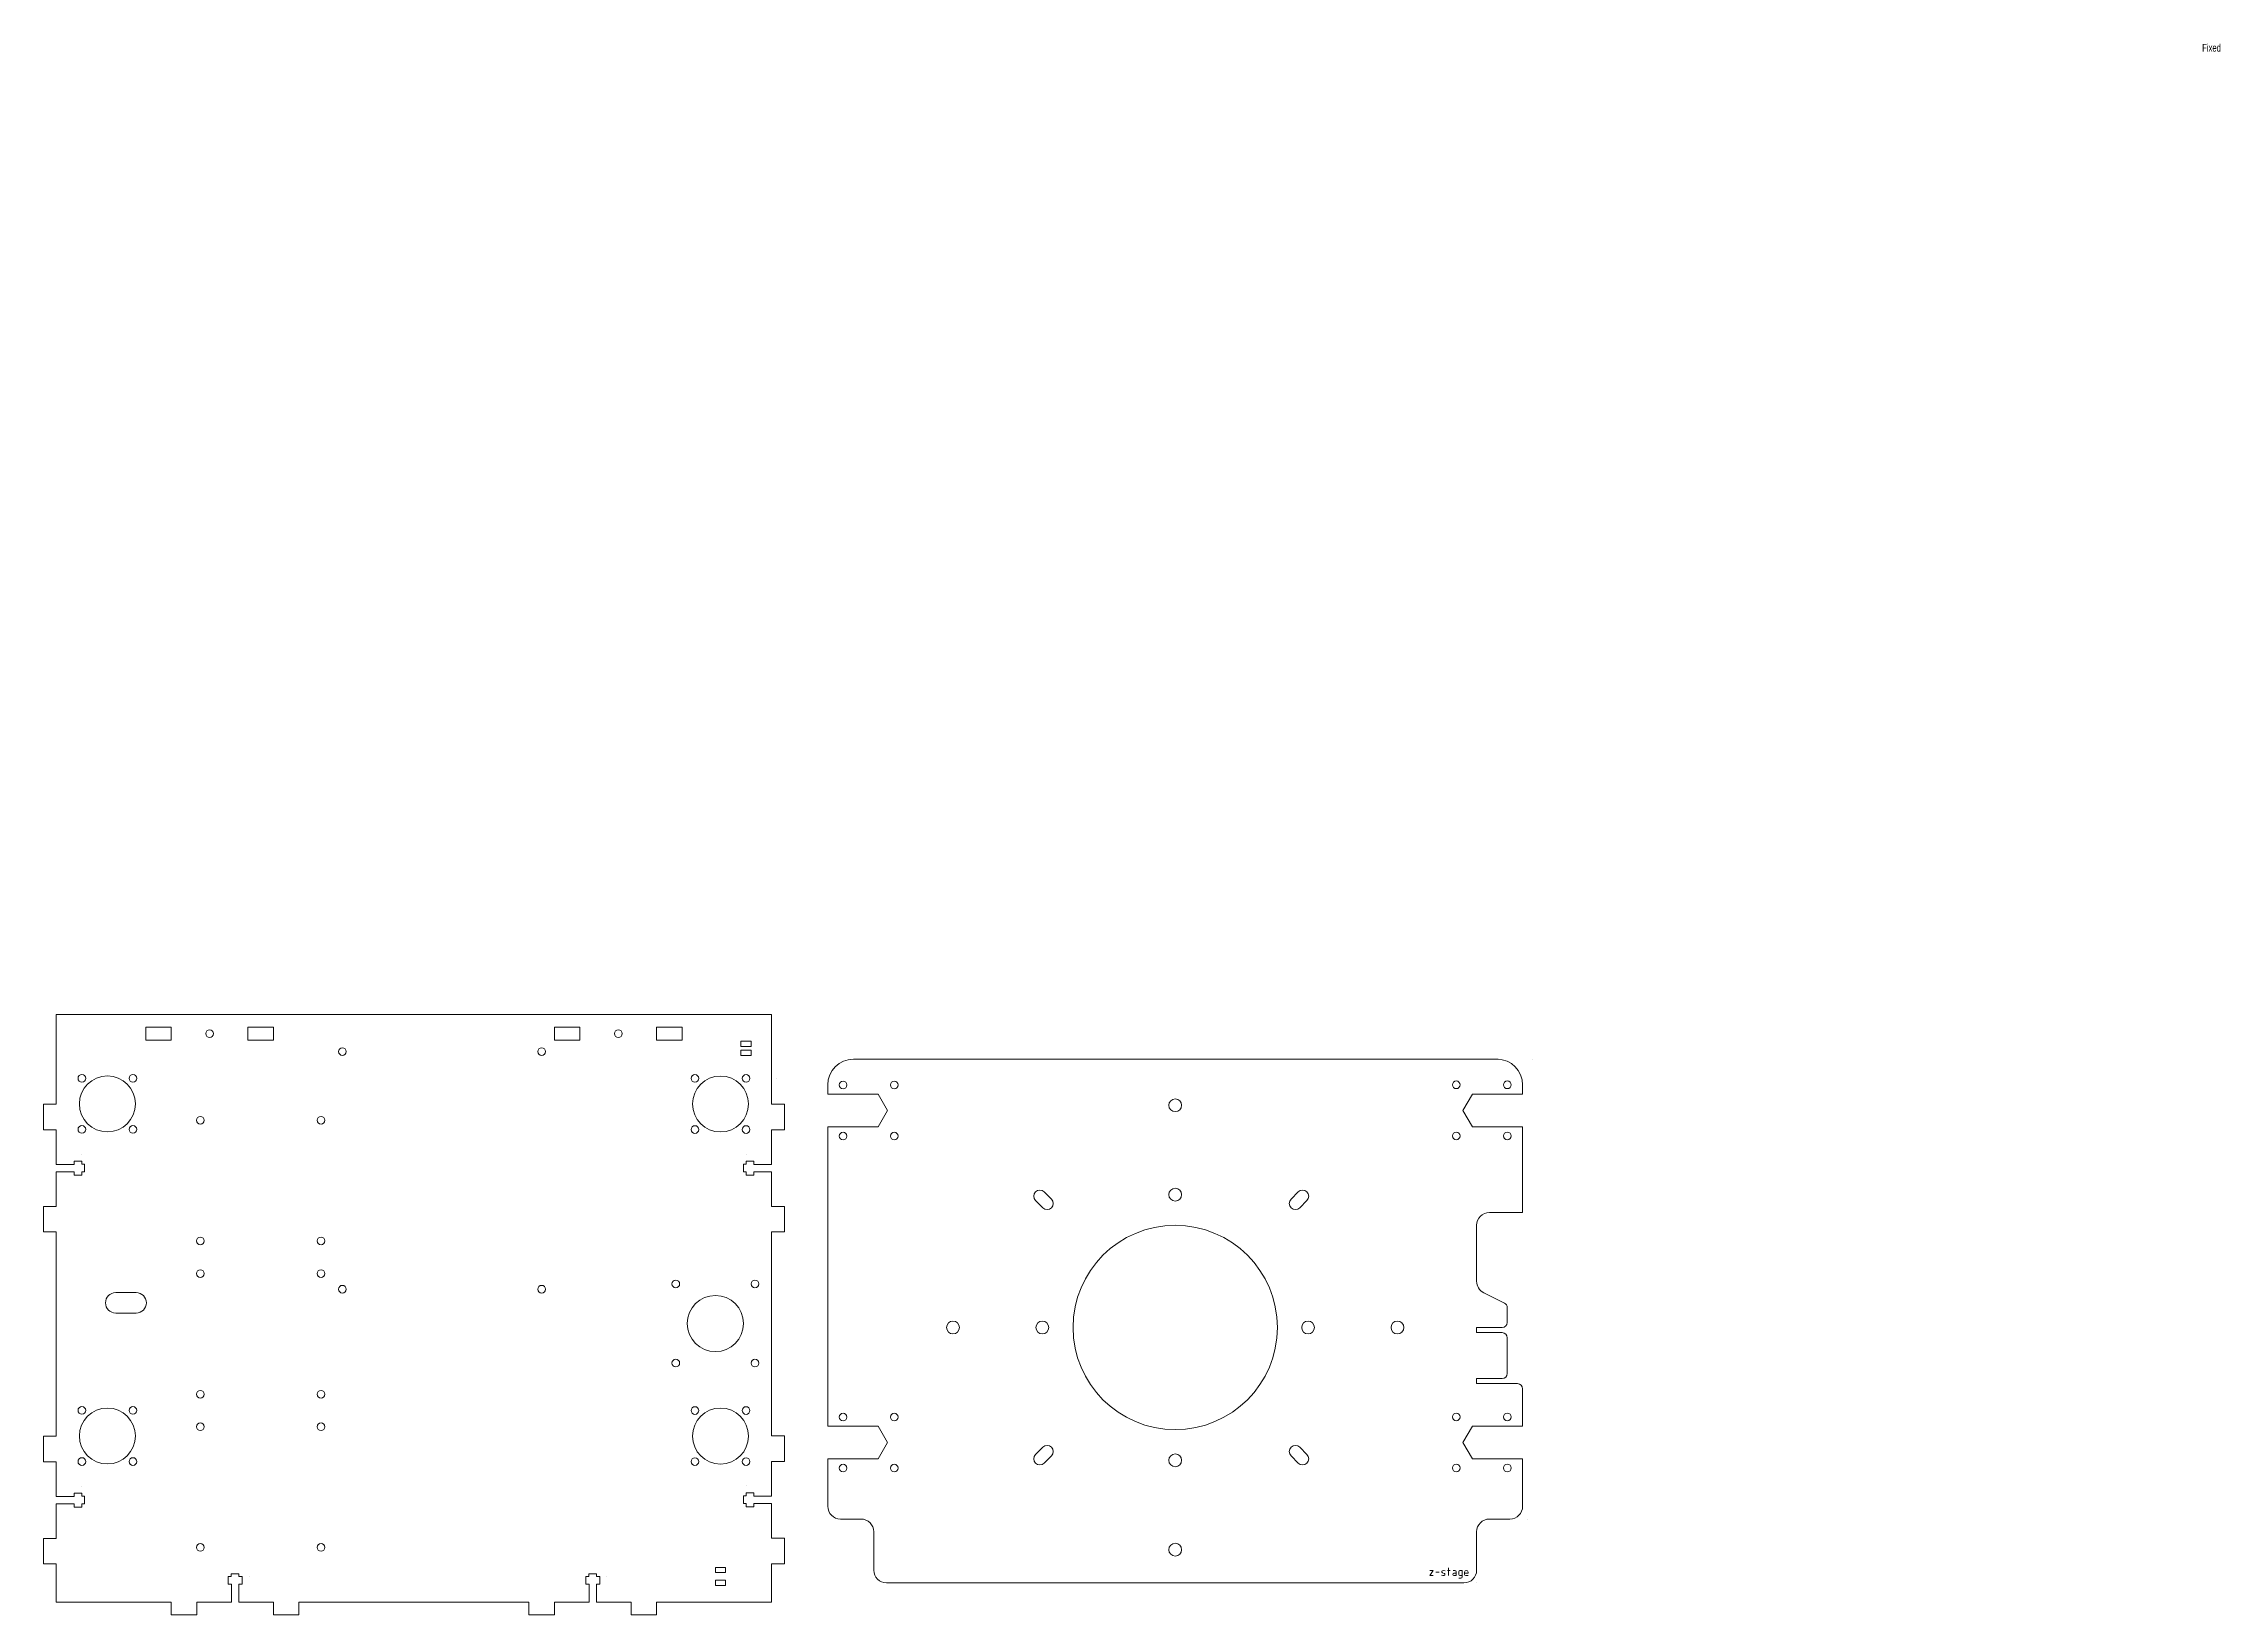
# Model space of a CAD drawing. Header units: millimetres. Extents: x -2445 to -1293, y -1870 to -500.
# Drawn here: x -2145 to -1293, y -1113 to -500 of the extents above; entities that cross this region are included whole.
import ezdxf

# ---------------------------------------------------------------- set-up
doc = ezdxf.new("R2010")
doc.units = ezdxf.units.MM
doc.layers.get('0').update_dxf_attribs({"linetype": 'CONTINUOUS', "lineweight": 0})
doc.layers.add('Drawings', color=4, linetype='CONTINUOUS', lineweight=0)
doc.layers.add('main-deck', color=7, linetype='CONTINUOUS', lineweight=0)
doc.styles.get("Standard").update_dxf_attribs({"font": 'txt', "width": 0.75})

# ---------------------------------------------------------------- blocks, each defined once
blk = doc.blocks.new('nut cut outs')
for p, q in [((0, 7.36), (-6.38, 3.68)), ((-6.38, 3.68), (-6.38, -3.68)), ((0, 7.36), (6.37, 3.68)), ((6.37, 3.68), (6.37, -3.68)), ((-6.38, -3.68), (-6.38, -16)), ((6.37, -3.68), (6.37, -16))]:
    blk.add_line(p, q)
for centre in [(-10, 10), (10, 10), (-10, -10), (10, -10)]:
    blk.add_circle(centre, 1.5)
blk = doc.blocks.new('tgrips')
for p, q in [((0, 0), (10, 0)), ((10, 5), (20, 5)), ((10, 0), (10, 5)), ((20, 5), (20, 0)), ((20, 0), (33.58, 0)), ((33.58, 0), (33.58, -7)), ((36.4, -7), (36.4, 0)), ((36.4, 0), (50, 0)), ((50, 5), (60, 5)), ((50, 0), (50, 5)), ((60, 5), (60, 0)), ((60, 0), (70, 0)), ((70, 0), (70, 0)), ((32.25, -7), (32.25, -10)), ((33.58, -7), (32.25, -7)), ((37.75, -7), (36.4, -7)), ((37.75, -7), (37.75, -10)), ((32.25, -10), (33.5, -10)), ((33.5, -10), (33.5, -11)), ((33.5, -11), (36.5, -11)), ((36.5, -10), (37.75, -10)), ((36.5, -11), (36.5, -10)), ((40.5, -10), (40.5, -10))]:
    blk.add_line(p, q)
blk = doc.blocks.new('bearing hole and guides')
for centre, radius in [((-10, 10), 1.5), ((0, 0), 10.95), ((10, 10), 1.5), ((-10, -10), 1.5), ((10, -10), 1.5)]:
    blk.add_circle(centre, radius)
blk = doc.blocks.new('steppernema17')
for centre, radius in [((-15.495, 15.495), 1.5), ((0, 0), 11), ((15.495, 15.495), 1.5), ((-15.495, -15.495), 1.5), ((15.495, -15.495), 1.5)]:
    blk.add_circle(centre, radius)
blk = doc.blocks.new('slot')
for p, q in [((5, 5), (15, 5)), ((5, 5), (5, 0)), ((5, 0), (15, 0)), ((15, 0), (15, 5)), ((45, 5), (45, 0)), ((45, 5), (55, 5)), ((55, 0), (55, 5)), ((45, 0), (55, 0))]:
    blk.add_line(p, q)
blk.add_circle((30, 2.5), 1.5)
blk = doc.blocks.new('stepperdriverboardholes')
for centre in [(-23.62, 23.62), (23.62, 23.62), (-23.62, -23.62), (23.62, -23.62)]:
    blk.add_circle(centre, 1.5)

msp = doc.modelspace()

# ---------------------------------------------------------------- linework, layer by layer
for p, q in [((-2140, -879.97), (-2140, -905.09)), ((-2140, -879.97), (-1860, -879.97)), ((-1891.24, -880.09), (-1891.25, -880.09)), ((-1860, -905.09), (-1860, -879.97)), ((-1872, -892.47), (-1872, -890.47)), ((-1872, -890.47), (-1868, -890.47)), ((-1868, -892.47), (-1872, -892.47)), ((-1872, -895.97), (-1872, -893.97)), ((-1872, -893.97), (-1868, -893.97)), ((-1868, -890.47), (-1868, -892.47)), ((-1868, -893.97), (-1868, -895.97)), ((-1868, -895.97), (-1872, -895.97)), ((-1828, -897.5), (-1575.54, -897.5)), ((-1562, -897.5), (-1562, -897.5)), ((-1858.25, -904.97), (-1858.25, -904.97)), ((-1838, -907.5), (-1838, -911.18)), ((-1566, -911.13), (-1566, -907.5)), ((-1838, -923.93), (-1838, -1041.18)), ((-1566, -957.5), (-1566, -923.88)), ((-1753.82, -955.61), (-1756.65, -952.78)), ((-1753.26, -949.39), (-1750.43, -952.22)), ((-1656.65, -952.22), (-1653.82, -949.39)), ((-1650.43, -952.78), (-1653.26, -955.61)), ((-1584, -962.5), (-1584, -984.41)), ((-1579, -957.5), (-1566, -957.5)), ((-2139.99, -1035.06), (-2140, -975.09)), ((-1860, -1034.97), (-1860, -975.09)), ((-1581.23, -988.88), (-1573.1, -992.95)), ((-1572, -994.74), (-1572, -1000.5)), ((-1584, -1002.5), (-1584, -1004.5)), ((-1574, -1002.5), (-1584, -1002.5)), ((-1584, -1004.5), (-1574, -1004.5)), ((-1572, -1006.5), (-1572, -1020.49)), ((-1584, -1022.49), (-1584, -1024.49)), ((-1574, -1022.49), (-1584, -1022.49)), ((-1584, -1024.49), (-1568, -1024.49)), ((-1566, -1026.49), (-1566, -1041.13)), ((-1838, -1053.93), (-1838, -1072.5)), ((-1756.65, -1052.22), (-1753.82, -1049.39)), ((-1750.43, -1052.78), (-1753.26, -1055.61)), ((-1653.82, -1055.61), (-1656.65, -1052.78)), ((-1653.26, -1049.39), (-1650.43, -1052.22)), ((-1566, -1072.5), (-1566, -1053.88)), ((-1833, -1077.5), (-1825, -1077.5)), ((-1579, -1077.5), (-1571, -1077.5)), ((-1564, -1077.5), (-1564, -1077.5)), ((-1820, -1082.5), (-1820, -1097.5)), ((-1584, -1097.5), (-1584, -1082.5)), ((-1882, -1098.47), (-1882, -1096.47)), ((-1882, -1096.47), (-1878, -1096.47)), ((-1878, -1098.47), (-1882, -1098.47)), ((-1878, -1096.47), (-1878, -1098.47)), ((-2139.99, -1105.06), (-2140, -1110)), ((-1882, -1103.47), (-1882, -1101.47)), ((-1882, -1101.47), (-1878, -1101.47)), ((-1878, -1103.47), (-1882, -1103.47)), ((-1878, -1101.47), (-1878, -1103.47)), ((-1860, -1104.97), (-1860, -1110)), ((-1589, -1102.5), (-1815, -1102.5)), ((-1584, -1102.5), (-1584, -1102.5)), ((-2105, -1110), (-2140, -1110)), ((-1965, -1110), (-2035, -1110)), ((-1895, -1110), (-1860, -1110)), ((-1860, -1110), (-1860, -1110))]:
    msp.add_line(p, q)
for centre, radius in [((-2028, -894.5), 1.5), ((-1950, -894.5), 1.5), ((-1702, -915.5), 2.5), ((-1702, -950.5), 2.5), ((-1702, -1002.5), 40), ((-2028, -987.5), 1.5), ((-1950, -987.5), 1.5), ((-1789, -1002.5), 2.5), ((-1754, -1002.5), 2.5), ((-1650, -1002.5), 2.5), ((-1615, -1002.5), 2.5), ((-1702, -1054.5), 2.5), ((-1702, -1089.5), 2.5)]:
    msp.add_circle(centre, radius)
for centre, radius, start, end in [((-1828, -907.5), 10, 90, 180), ((-1576, -907.5), 10, 360, 90), ((-1754.95, -951.09), 2.4, 45, 225), ((-1752.12, -953.91), 2.4, 225, 45), ((-1654.95, -953.91), 2.4, 135, 315), ((-1652.12, -951.09), 2.4, 315, 135), ((-1579, -962.5), 5, 90, 180), ((-1579, -984.41), 5, 180, 243.43495), ((-1574, -994.74), 2, 0, 63.43495), ((-1574, -1000.5), 2, 270, 0), ((-1574, -1006.5), 2, 0, 90), ((-1574, -1020.49), 2, 270, 0), ((-1568, -1026.49), 2, 0.00908, 90), ((-1754.95, -1053.91), 2.4, 135, 315), ((-1752.12, -1051.09), 2.4, 315, 135), ((-1654.95, -1051.09), 2.4, 45, 225), ((-1652.12, -1053.91), 2.4, 225, 45), ((-1833, -1072.5), 5, 180, 270), ((-1571, -1072.5), 5, 270, 360), ((-1825, -1082.5), 5, 360, 90), ((-1579, -1082.5), 5, 90, 180), ((-1815, -1097.5), 5, 180, 270), ((-1589, -1097.5), 5, 270, 360)]:
    msp.add_arc(centre, radius, start, end)
at = {"layer": 'Drawings'}
for p, q in [((-1602.37, -1097.64), (-1601.04, -1097.64)), ((-1601.04, -1097.64), (-1602.37, -1099.64)), ((-1600.04, -1098.3), (-1598.71, -1098.3)), ((-1597.44, -1098.5), (-1596.65, -1098.82)), ((-1595.37, -1097.64), (-1594.37, -1097.64)), ((-1595.04, -1096.64), (-1595.04, -1099.64)), ((-1593.21, -1097.64), (-1592.54, -1097.64)), ((-1592.87, -1098.64), (-1592.04, -1098.64)), ((-1592.04, -1098.14), (-1592.04, -1099.64)), ((-1591.04, -1098.14), (-1591.04, -1099.14)), ((-1589.71, -1097.64), (-1590.54, -1097.64)), ((-1589.71, -1100.14), (-1589.71, -1097.64)), ((-1588.71, -1098.3), (-1588.71, -1099.14)), ((-1588.71, -1098.64), (-1587.37, -1098.64)), ((-1587.37, -1098.64), (-1587.37, -1098.3)), ((-1602.37, -1099.64), (-1601.04, -1099.64)), ((-1592.04, -1099.64), (-1592.87, -1099.64)), ((-1591.04, -1100.64), (-1590.21, -1100.64)), ((-1590.54, -1099.64), (-1589.71, -1099.64)), ((-1588.21, -1099.64), (-1587.37, -1099.64))]:
    msp.add_line(p, q, dxfattribs=at)
for centre, radius, start, end in [((-1597.28, -1098.13), 0.4, 108.275, 247.791), ((-1596.99, -1099.03), 1.35, 63.0974, 108.276), ((-1596.8, -1099.19), 0.4, 288.275, 67.7912), ((-1592.87, -1099.14), 0.5, 90, 270), ((-1592.54, -1098.14), 0.5, 0, 90), ((-1590.54, -1098.14), 0.5, 90, 180), ((-1590.54, -1099.14), 0.5, 180, 270), ((-1588.04, -1098.3), 0.667, 0, 180), ((-1588.21, -1099.14), 0.5, 180, 270), ((-1597.1, -1098.28), 1.35, 243.098, 288.276), ((-1590.21, -1100.14), 0.5, 270, 0)]:
    msp.add_arc(centre, radius, start, end, dxfattribs=at)
at = {"layer": 'main-deck'}
for p, q in [((-2108.75, -988.85), (-2116.75, -988.85)), ((-2116.75, -996.85), (-2108.75, -996.85))]:
    msp.add_line(p, q, dxfattribs=at)
for centre, start, end in [((-2116.75, -992.85), 90, 270), ((-2108.75, -992.85), 270, 90)]:
    msp.add_arc(centre, 4, start, end, dxfattribs=at)

# ---------------------------------------------------------------- block references
for name, p, rotation in [('slot', (-2050, -884.97), 180), ('slot', (-1890, -884.97), 180), ('tgrips', (-2140, -975.09), 90), ('bearing hole and guides', (-2120, -914.97), 90), ('bearing hole and guides', (-1880, -915), 90), ('nut cut outs', (-1822, -917.56), 270), ('nut cut outs', (-1582, -917.5), 90), ('tgrips', (-2139.99, -1105.06), 90), ('bearing hole and guides', (-2120, -1044.97), 90), ('bearing hole and guides', (-1880, -1045), 90), ('nut cut outs', (-1822, -1047.56), 270), ('nut cut outs', (-1582, -1047.5), 90)]:
    msp.add_blockref(name, p, dxfattribs=dict(rotation=rotation))
at = {"yscale": -1}
for name, p, rotation in [('tgrips', (-1860, -975.09), 90), ('stepperdriverboardholes', (-2060, -945), 180), ('stepperdriverboardholes', (-2060, -1005), 180), ('steppernema17', (-1882, -1000.95), 360), ('tgrips', (-1860, -1104.97), 90), ('stepperdriverboardholes', (-2060, -1065), 180), ('tgrips', (-2105, -1110), 360), ('tgrips', (-1965, -1110), 360)]:
    msp.add_blockref(name, p, dxfattribs=dict(at, rotation=rotation))

# ---------------------------------------------------------------- texts
at = {"insert": (-1300, -500), "char_height": 3, "width": 100, "attachment_point": 1}
msp.add_mtext('Fixed', dxfattribs=at)

doc.saveas('drawing.dxf')
